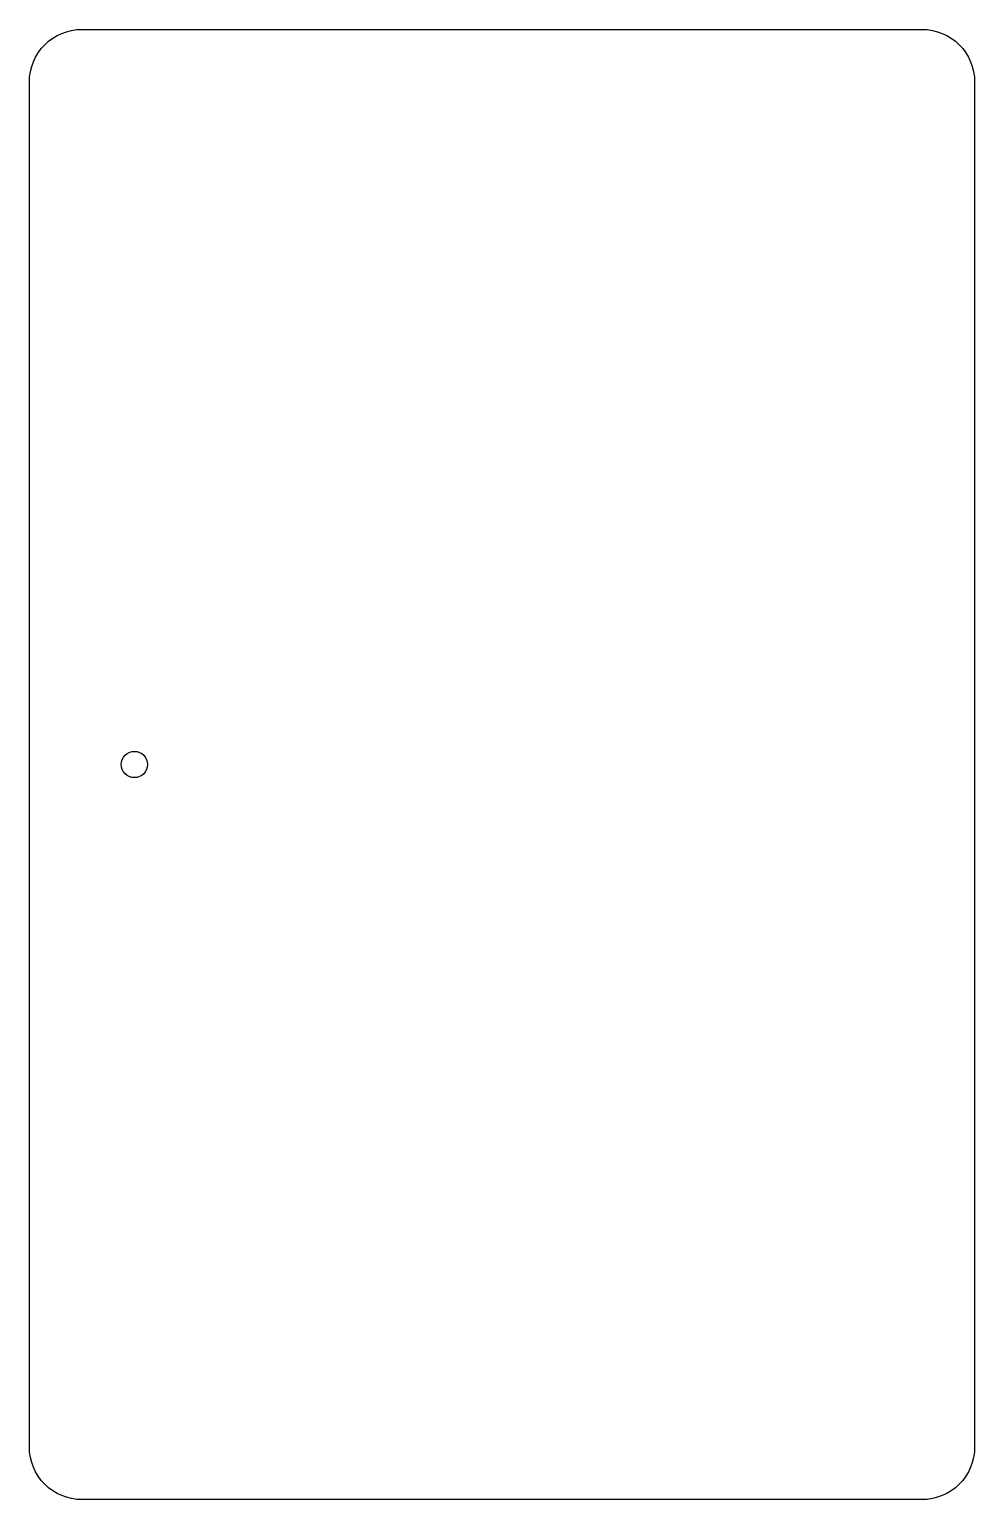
# Model space of a CAD drawing. Header units: inches. Extents: x -52.5 to -43.5, y -54.5 to -40.5.
import ezdxf

# ---------------------------------------------------------------- set-up
doc = ezdxf.new("R2010")
doc.units = ezdxf.units.IN
doc.layers.get('0').update_dxf_attribs({"linetype": 'CONTINUOUS'})

msp = doc.modelspace()

# ---------------------------------------------------------------- linework, layer by layer
msp.add_lwpolyline([(-44, -40.5, -0.414214), (-43.5, -41), (-43.5, -54, -0.414214), (-44, -54.5), (-52, -54.5, -0.414214), (-52.5, -54), (-52.5, -41, -0.414214), (-52, -40.5), (-47.5, -40.5), (-46.5, -40.5)], format="xyb", close=True)
msp.add_circle((-51.5, -47.5), 0.125)

doc.saveas('drawing.dxf')
